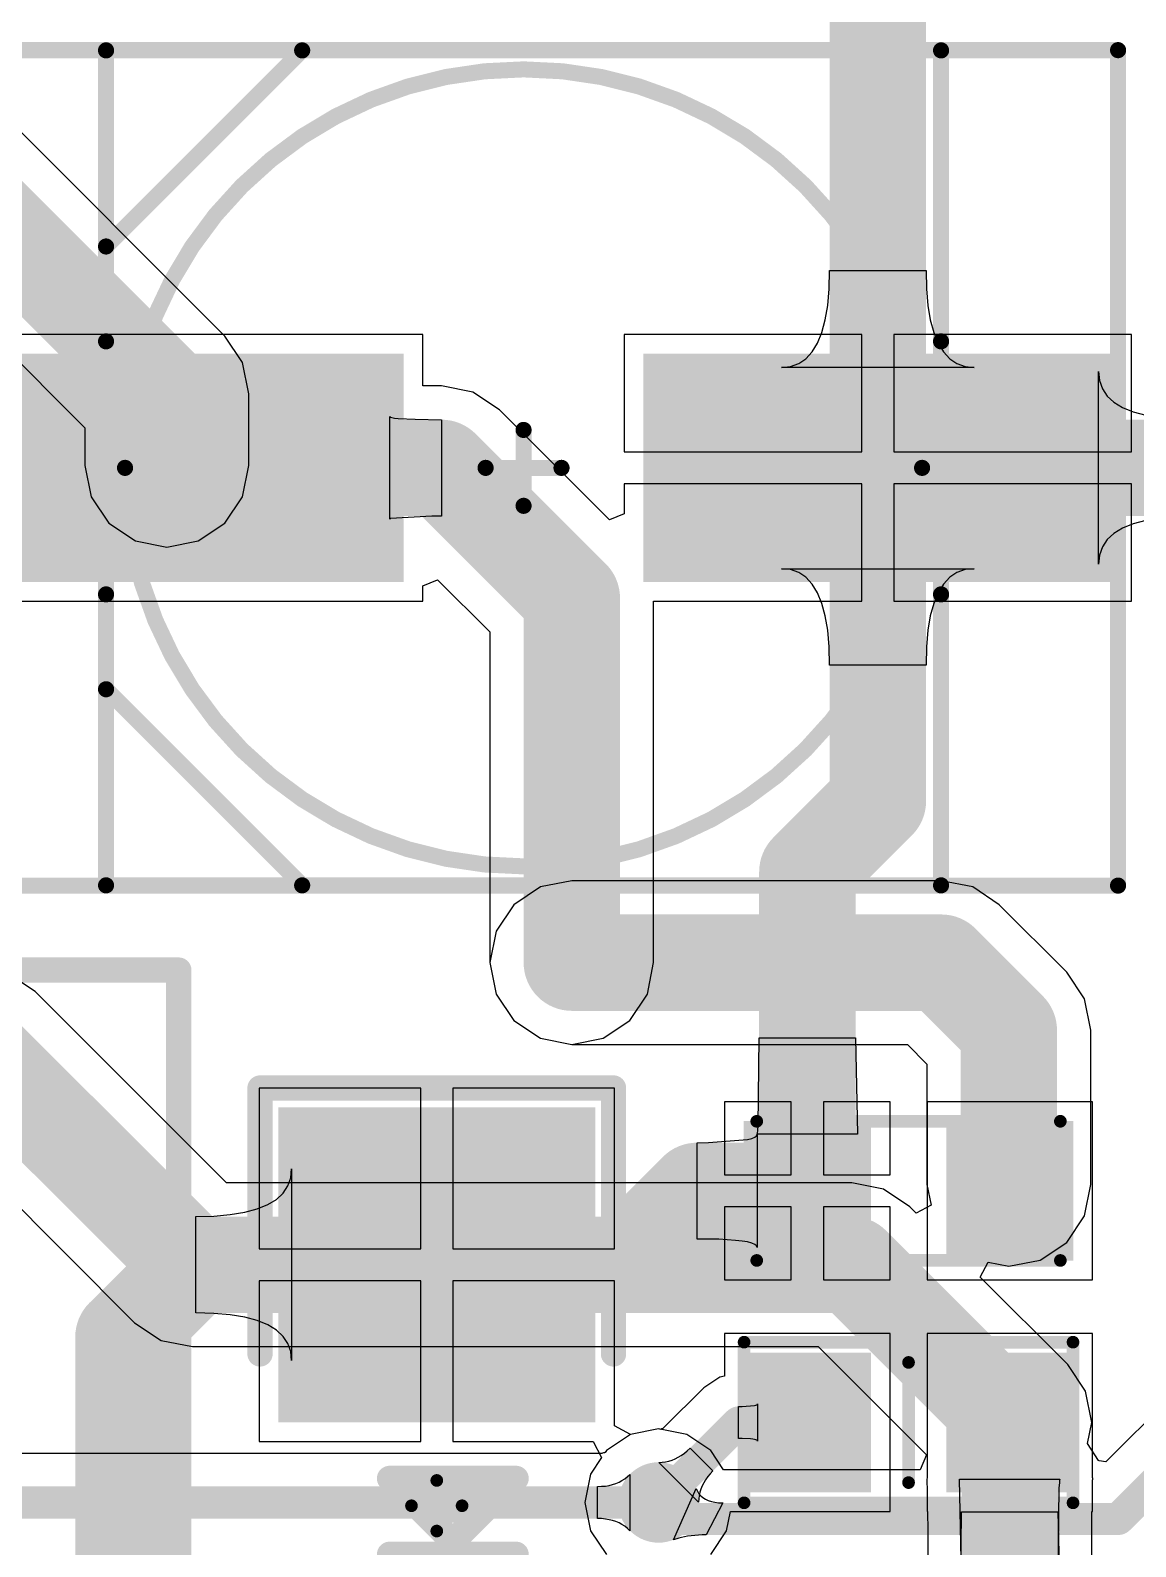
# Model space of a CAD drawing. Header units: millimetres. Extents: x 84.4 to 173.9, y 144 to 177.
# Drawn here: x 124.7 to 133.44, y 152.85 to 164.84 of the extents above; entities that cross this region are included whole.
import ezdxf

# ---------------------------------------------------------------- set-up
doc = ezdxf.new("R2010")
doc.units = ezdxf.units.MM
for name, color, linetype in [('BottomLayer', 5, 'Continuous'), ('Mechanical1', 6, 'Continuous'), ('Mechanical13', 56, 'Continuous'), ('Mechanical15', 56, 'Continuous'), ('MultiLayer', 9, 'Continuous'), ('TopLayer', 1, 'Continuous'), ('TopOverlay', 2, 'Continuous'), ('TopPaste', 8, 'Continuous'), ('TopSolder', 216, 'Continuous'), ('ViaHoleLayer', 16, 'Continuous')]:
    doc.layers.add(name, color=color, linetype=linetype)

# ---------------------------------------------------------------- blocks, each defined once
blk = doc.blocks.new('L_SMD_M_7_3_4_5_1')
at = {"layer": 'TopLayer'}
for points in [[(-0.85, 2), (0.85, 2), (-0.85, 4), (0.85, 4)], [(-0.85, -4), (0.85, -4), (-0.85, -2), (0.85, -2)]]:
    blk.add_solid(points, dxfattribs=at)
at = {"layer": 'TopOverlay', "const_width": 0.2}
for points in [[(-3.65, 3.65), (-1, 3.65)], [(-3.65, -3.65), (-3.65, 3.65)], [(1, 3.65), (3.65, 3.65)], [(3.65, -3.65), (3.65, 3.65)], [(-3.65, -3.65), (-1, -3.65)], [(1, -3.65), (3.65, -3.65)]]:
    blk.add_lwpolyline(points, dxfattribs=at)
at = {"layer": 'TopOverlay', "const_width": 0.1}
for points in [[(-3.7, 3.65, 1), (-3.6, 3.65, 1)], [(-3.7, 3.65, 1), (-3.6, 3.65, 1)], [(-1.05, 3.65, 1), (-0.95, 3.65, 1)], [(0.95, 3.65, 1), (1.05, 3.65, 1)], [(3.6, 3.65, 1), (3.7, 3.65, 1)], [(3.6, 3.65, 1), (3.7, 3.65, 1)], [(-3.7, -3.65, 1), (-3.6, -3.65, 1)], [(-3.7, -3.65, 1), (-3.6, -3.65, 1)], [(-1.05, -3.65, 1), (-0.95, -3.65, 1)], [(0.95, -3.65, 1), (1.05, -3.65, 1)], [(3.6, -3.65, 1), (3.7, -3.65, 1)], [(3.6, -3.65, 1), (3.7, -3.65, 1)]]:
    blk.add_lwpolyline(points, format="xyb", close=True, dxfattribs=at)
at = {"layer": 'TopPaste'}
for points in [[(-0.85, 2), (0.85, 2), (-0.85, 4), (0.85, 4)], [(-0.85, -4), (0.85, -4), (-0.85, -2), (0.85, -2)]]:
    blk.add_solid(points, dxfattribs=at)
at = {"layer": 'TopSolder'}
for points in [[(-0.952, 1.898), (0.952, 1.898), (-0.952, 4.102), (0.952, 4.102)], [(-0.952, -4.102), (0.952, -4.102), (-0.952, -1.898), (0.952, -1.898)]]:
    blk.add_solid(points, dxfattribs=at)
blk = doc.blocks.new('DIO_SMD_106_2')
at = {"layer": 'Mechanical1', "const_width": 0.1}
for points in [[(0.127, 0.2), (0.127, -0.2)], [(-0.073, 0), (0.327, 0)]]:
    blk.add_lwpolyline(points, dxfattribs=at)
at = {"layer": 'Mechanical1', "const_width": 0.05}
for points in [[(0.102, 0.2, 1), (0.152, 0.2, 1)], [(-0.098, 0, 1), (-0.048, 0, 1)], [(0.302, 0, 1), (0.352, 0, 1)], [(0.102, -0.2, 1), (0.152, -0.2, 1)]]:
    blk.add_lwpolyline(points, format="xyb", close=True, dxfattribs=at)
at = {"layer": 'TopLayer'}
for points in [[(-0.889, 1.15), (-3.175, 1.15), (-0.889, -1.15), (-3.175, -1.15)], [(3.175, 1.15), (0.889, 1.15), (3.175, -1.15), (0.889, -1.15)]]:
    blk.add_solid(points, dxfattribs=at)
at = {"layer": 'TopOverlay', "const_width": 0.2}
for points in [[(-3.048, 1.397), (-3.302, 1.143)], [(-3.048, 1.397), (-1.073, 1.397)], [(1.327, 1.397), (3.429, 1.397)], [(3.429, 1.397), (3.429, -1.397)], [(-3.302, 1.143), (-3.302, -1.143)], [(-0.257, 0.373), (-0.257, -0.627)], [(0.343, 0.373), (-0.157, -0.127)], [(0.343, 0.373), (0.343, -0.627)], [(0.243, 0.173), (0.243, -0.427)], [(0.093, 0.023), (0.093, -0.277)], [(-0.157, -0.127), (0.343, -0.627)], [(-3.302, -1.143), (-3.048, -1.397)], [(-3.048, -1.397), (-1.073, -1.397)], [(1.327, -1.397), (3.429, -1.397)]]:
    blk.add_lwpolyline(points, dxfattribs=at)
at = {"layer": 'TopOverlay', "const_width": 0.1}
for points in [[(-3.098, 1.397, 1), (-2.998, 1.397, 1)], [(-3.098, 1.397, 1), (-2.998, 1.397, 1)], [(-1.123, 1.397, 1), (-1.023, 1.397, 1)], [(1.277, 1.397, 1), (1.377, 1.397, 1)], [(3.379, 1.397, 1), (3.479, 1.397, 1)], [(3.379, 1.397, 1), (3.479, 1.397, 1)], [(-3.352, 1.143, 1), (-3.252, 1.143, 1)], [(-3.352, 1.143, 1), (-3.252, 1.143, 1)], [(-0.307, 0.373, 1), (-0.207, 0.373, 1)], [(0.293, 0.373, 1), (0.393, 0.373, 1)], [(0.293, 0.373, 1), (0.393, 0.373, 1)], [(0.193, 0.173, 1), (0.293, 0.173, 1)], [(0.043, 0.023, 1), (0.143, 0.023, 1)], [(-0.207, -0.127, 1), (-0.107, -0.127, 1)], [(-0.207, -0.127, 1), (-0.107, -0.127, 1)], [(0.043, -0.277, 1), (0.143, -0.277, 1)], [(0.193, -0.427, 1), (0.293, -0.427, 1)], [(-0.307, -0.627, 1), (-0.207, -0.627, 1)], [(0.293, -0.627, 1), (0.393, -0.627, 1)], [(0.293, -0.627, 1), (0.393, -0.627, 1)], [(-3.352, -1.143, 1), (-3.252, -1.143, 1)], [(-3.352, -1.143, 1), (-3.252, -1.143, 1)], [(-3.098, -1.397, 1), (-2.998, -1.397, 1)], [(-3.098, -1.397, 1), (-2.998, -1.397, 1)], [(-1.123, -1.397, 1), (-1.023, -1.397, 1)], [(1.277, -1.397, 1), (1.377, -1.397, 1)], [(3.379, -1.397, 1), (3.479, -1.397, 1)], [(3.379, -1.397, 1), (3.479, -1.397, 1)]]:
    blk.add_lwpolyline(points, format="xyb", close=True, dxfattribs=at)
at = {"layer": 'TopPaste'}
for points in [[(-0.889, 1.15), (-3.175, 1.15), (-0.889, -1.15), (-3.175, -1.15)], [(3.175, 1.15), (0.889, 1.15), (3.175, -1.15), (0.889, -1.15)]]:
    blk.add_solid(points, dxfattribs=at)
at = {"layer": 'TopSolder'}
for points in [[(-0.787, 1.252), (-3.277, 1.252), (-0.787, -1.252), (-3.277, -1.252)], [(3.277, 1.252), (0.787, 1.252), (3.277, -1.252), (0.787, -1.252)]]:
    blk.add_solid(points, dxfattribs=at)
blk = doc.blocks.new('CAP_ALU_SMD_6_3_7_7_2_2_13')
at = {"layer": 'Mechanical13', "const_width": 0.127}
for points in [[(-3.3, -3.3), (-3.3, 3.3)], [(-3.3, 3.3), (3.3, 3.3)], [(3.3, -3.3), (3.3, 3.3)], [(-3.3, -3.3), (3.3, -3.3)]]:
    blk.add_lwpolyline(points, dxfattribs=at)
at = {"layer": 'Mechanical13'}
for points, const_width in [([(-3.332, 3.3, 1), (-3.268, 3.3, 1)], 0.0635), ([(-3.332, 3.3, 1), (-3.268, 3.3, 1)], 0.0635), ([(3.268, 3.3, 1), (3.332, 3.3, 1)], 0.0635), ([(3.268, 3.3, 1), (3.332, 3.3, 1)], 0.0635), ([(3.15, 0, 1), (-3.15, 0, 1)], 0.127), ([(-3.182, 0, 1), (-3.118, 0, 1)], 0.0635), ([(3.118, 0, 1), (3.182, 0, 1)], 0.0635), ([(-3.332, -3.3, 1), (-3.268, -3.3, 1)], 0.0635), ([(-3.332, -3.3, 1), (-3.268, -3.3, 1)], 0.0635), ([(3.268, -3.3, 1), (3.332, -3.3, 1)], 0.0635), ([(3.268, -3.3, 1), (3.332, -3.3, 1)], 0.0635)]:
    blk.add_lwpolyline(points, format="xyb", close=True, dxfattribs=dict(at, const_width=const_width))
at = {"layer": 'Mechanical15', "const_width": 0.127}
for points in [[(-4.699, -3.302), (-4.699, 3.302)], [(-4.699, 3.302), (4.699, 3.302)], [(4.699, -3.302), (4.699, 3.302)], [(0, -0.3), (0, 0.3)], [(-0.3, 0), (0.3, 0)], [(-4.699, -3.302), (4.699, -3.302)]]:
    blk.add_lwpolyline(points, dxfattribs=at)
at = {"layer": 'Mechanical15', "const_width": 0.0635}
for points in [[(-4.731, 3.302, 1), (-4.667, 3.302, 1)], [(-4.731, 3.302, 1), (-4.667, 3.302, 1)], [(4.667, 3.302, 1), (4.731, 3.302, 1)], [(4.667, 3.302, 1), (4.731, 3.302, 1)], [(-0.032, 0.3, 1), (0.032, 0.3, 1)], [(-0.332, 0, 1), (-0.268, 0, 1)], [(0.268, 0, 1), (0.332, 0, 1)], [(-0.032, -0.3, 1), (0.032, -0.3, 1)], [(-4.731, -3.302, 1), (-4.667, -3.302, 1)], [(-4.731, -3.302, 1), (-4.667, -3.302, 1)], [(4.667, -3.302, 1), (4.731, -3.302, 1)], [(4.667, -3.302, 1), (4.731, -3.302, 1)]]:
    blk.add_lwpolyline(points, format="xyb", close=True, dxfattribs=at)
at = {"layer": 'TopLayer'}
for points in [[(-4.55, -0.8), (-1.05, -0.8), (-4.55, 0.8), (-1.05, 0.8)], [(1.05, -0.8), (4.55, -0.8), (1.05, 0.8), (4.55, 0.8)]]:
    blk.add_solid(points, dxfattribs=at)
at = {"layer": 'TopOverlay', "const_width": 0.127}
for points in [[(-3.3, 1.75), (-1.75, 3.3)], [(-1.75, 3.3), (3.3, 3.3)], [(3.3, 1), (3.3, 3.3)], [(-3.3, 1), (-3.3, 1.75)], [(-3.3, -1.75), (-3.3, -1)], [(3.3, -3.3), (3.3, -1)], [(-3.3, -1.75), (-1.75, -3.3)], [(-1.75, -3.3), (3.3, -3.3)]]:
    blk.add_lwpolyline(points, dxfattribs=at)
at = {"layer": 'TopOverlay', "const_width": 0.0635}
for points in [[(-1.782, 3.3, 1), (-1.718, 3.3, 1)], [(-1.782, 3.3, 1), (-1.718, 3.3, 1)], [(3.268, 3.3, 1), (3.332, 3.3, 1)], [(3.268, 3.3, 1), (3.332, 3.3, 1)], [(-3.332, 1.75, 1), (-3.268, 1.75, 1)], [(-3.332, 1.75, 1), (-3.268, 1.75, 1)], [(-3.332, 1, 1), (-3.268, 1, 1)], [(3.268, 1, 1), (3.332, 1, 1)], [(-3.332, -1, 1), (-3.268, -1, 1)], [(3.268, -1, 1), (3.332, -1, 1)], [(-3.332, -1.75, 1), (-3.268, -1.75, 1)], [(-3.332, -1.75, 1), (-3.268, -1.75, 1)], [(-1.782, -3.3, 1), (-1.718, -3.3, 1)], [(-1.782, -3.3, 1), (-1.718, -3.3, 1)], [(3.268, -3.3, 1), (3.332, -3.3, 1)], [(3.268, -3.3, 1), (3.332, -3.3, 1)]]:
    blk.add_lwpolyline(points, format="xyb", close=True, dxfattribs=at)
at = {"layer": 'TopPaste'}
for points in [[(-4.55, -0.8), (-1.05, -0.8), (-4.55, 0.8), (-1.05, 0.8)], [(1.05, -0.8), (4.55, -0.8), (1.05, 0.8), (4.55, 0.8)]]:
    blk.add_solid(points, dxfattribs=at)
at = {"layer": 'TopSolder'}
for points in [[(-4.652, -0.902), (-0.948, -0.902), (-4.652, 0.902), (-0.948, 0.902)], [(0.948, -0.902), (4.652, -0.902), (0.948, 0.902), (4.652, 0.902)]]:
    blk.add_solid(points, dxfattribs=at)
blk = doc.blocks.new('RES_0603_28')
at = {"layer": 'TopLayer'}
for points in [[(-0.4, -0.45), (-0.4, 0.45), (-1.2, -0.45), (-1.2, 0.45)], [(1.2, -0.45), (1.2, 0.45), (0.4, -0.45), (0.4, 0.45)]]:
    blk.add_solid(points, dxfattribs=at)
at = {"layer": 'TopOverlay', "const_width": 0.1}
for points in [[(-1.3, 0.635), (1.3, 0.635)], [(-1.3, -0.635), (-1.3, 0.635)], [(1.3, -0.635), (1.3, 0.635)], [(0, -0.475), (0, 0.475)], [(-1.3, -0.635), (1.3, -0.635)]]:
    blk.add_lwpolyline(points, dxfattribs=at)
at = {"layer": 'TopOverlay', "const_width": 0.05}
for points in [[(-1.325, 0.635, 1), (-1.275, 0.635, 1)], [(-1.325, 0.635, 1), (-1.275, 0.635, 1)], [(1.275, 0.635, 1), (1.325, 0.635, 1)], [(1.275, 0.635, 1), (1.325, 0.635, 1)], [(-0.025, 0.475, 1), (0.025, 0.475, 1)], [(-0.025, -0.475, 1), (0.025, -0.475, 1)], [(-1.325, -0.635, 1), (-1.275, -0.635, 1)], [(-1.325, -0.635, 1), (-1.275, -0.635, 1)], [(1.275, -0.635, 1), (1.325, -0.635, 1)], [(1.275, -0.635, 1), (1.325, -0.635, 1)]]:
    blk.add_lwpolyline(points, format="xyb", close=True, dxfattribs=at)
at = {"layer": 'TopPaste'}
for points in [[(-0.4, -0.45), (-0.4, 0.45), (-1.2, -0.45), (-1.2, 0.45)], [(1.2, -0.45), (1.2, 0.45), (0.4, -0.45), (0.4, 0.45)]]:
    blk.add_solid(points, dxfattribs=at)
at = {"layer": 'TopSolder'}
for points in [[(-0.298, -0.552), (-0.298, 0.552), (-1.302, -0.552), (-1.302, 0.552)], [(1.302, -0.552), (1.302, 0.552), (0.298, -0.552), (0.298, 0.552)]]:
    blk.add_solid(points, dxfattribs=at)
blk = doc.blocks.new('CAP_0603_37')
at = {"layer": 'TopLayer'}
for points in [[(-0.4, -0.45), (-0.4, 0.45), (-1.2, -0.45), (-1.2, 0.45)], [(1.2, -0.45), (1.2, 0.45), (0.4, -0.45), (0.4, 0.45)]]:
    blk.add_solid(points, dxfattribs=at)
at = {"layer": 'TopOverlay', "const_width": 0.1}
for points in [[(-1.2, 0.55), (1.2, 0.55)], [(-1.2, -0.55), (1.2, -0.55)]]:
    blk.add_lwpolyline(points, dxfattribs=at)
at = {"layer": 'TopOverlay', "const_width": 0.05}
for points in [[(-1.225, 0.55, 1), (-1.175, 0.55, 1)], [(1.175, 0.55, 1), (1.225, 0.55, 1)], [(-1.225, -0.55, 1), (-1.175, -0.55, 1)], [(1.175, -0.55, 1), (1.225, -0.55, 1)]]:
    blk.add_lwpolyline(points, format="xyb", close=True, dxfattribs=at)
at = {"layer": 'TopPaste'}
for points in [[(-0.4, -0.45), (-0.4, 0.45), (-1.2, -0.45), (-1.2, 0.45)], [(1.2, -0.45), (1.2, 0.45), (0.4, -0.45), (0.4, 0.45)]]:
    blk.add_solid(points, dxfattribs=at)
at = {"layer": 'TopSolder'}
for points in [[(-0.298, -0.552), (-0.298, 0.552), (-1.302, -0.552), (-1.302, 0.552)], [(1.302, -0.552), (1.302, 0.552), (0.298, -0.552), (0.298, 0.552)]]:
    blk.add_solid(points, dxfattribs=at)

msp = doc.modelspace()

# ---------------------------------------------------------------- linework, layer by layer
at = {"layer": 'BottomLayer'}
for p, q in [((126.241, 162.42), (123.905, 164.757)), ((123.179, 163.652), (125.136, 161.694)), ((126.382, 162.21), (126.241, 162.42)), ((126.431, 161.963), (126.382, 162.21)), ((126.431, 161.398), (126.431, 161.963)), ((125.136, 161.694), (125.136, 161.398)), ((125.136, 161.398), (125.185, 161.15)), ((126.382, 161.15), (126.431, 161.398)), ((125.185, 161.15), (125.326, 160.94)), ((126.241, 160.94), (126.382, 161.15)), ((125.326, 160.94), (125.536, 160.8)), ((126.031, 160.8), (126.241, 160.94)), ((125.536, 160.8), (125.784, 160.75)), ((125.784, 160.75), (126.031, 160.8)), ((128.984, 158.114), (128.736, 158.065)), ((131.905, 158.114), (128.984, 158.114)), ((132.153, 158.065), (131.905, 158.114)), ((128.736, 158.065), (128.526, 157.925)), ((132.363, 157.925), (132.153, 158.065)), ((128.526, 157.925), (128.386, 157.715)), ((132.896, 157.391), (132.363, 157.925)), ((128.386, 157.715), (128.337, 157.467)), ((124.743, 157.239), (124.533, 157.379)), ((128.337, 157.467), (128.386, 157.219)), ((133.037, 157.181), (132.896, 157.391)), ((126.255, 155.727), (124.743, 157.239)), ((128.386, 157.219), (128.526, 157.009)), ((133.086, 156.933), (133.037, 157.181)), ((128.526, 157.009), (128.736, 156.869)), ((133.086, 155.714), (133.086, 156.933)), ((128.736, 156.869), (128.984, 156.819)), ((128.984, 156.819), (131.637, 156.819)), ((131.637, 156.819), (131.791, 156.665)), ((131.791, 156.665), (131.791, 155.714)), ((124.017, 156.134), (125.529, 154.621)), ((131.199, 155.727), (126.255, 155.727)), ((131.447, 155.677), (131.199, 155.727)), ((131.791, 155.714), (131.824, 155.55)), ((133.037, 155.466), (133.086, 155.714)), ((131.657, 155.537), (131.447, 155.677)), ((131.707, 155.487), (131.657, 155.537)), ((131.824, 155.55), (131.707, 155.487)), ((132.896, 155.256), (133.037, 155.466)), ((135.2, 155.514), (133.206, 153.521)), ((132.686, 155.116), (132.896, 155.256)), ((132.438, 155.067), (132.686, 155.116)), ((132.212, 154.982), (132.274, 155.099)), ((132.904, 154.29), (132.212, 154.982)), ((132.274, 155.099), (132.438, 155.067)), ((125.529, 154.621), (125.739, 154.481)), ((125.739, 154.481), (125.987, 154.432)), ((125.987, 154.432), (130.931, 154.432)), ((130.931, 154.432), (131.787, 153.576)), ((133.045, 154.08), (132.904, 154.29)), ((133.094, 153.832), (133.045, 154.08)), ((129.67, 153.782), (129.447, 153.738)), ((129.893, 153.738), (129.67, 153.782)), ((133.061, 153.665), (133.094, 153.832)), ((129.447, 153.738), (129.258, 153.612)), ((130.082, 153.612), (129.893, 153.738)), ((133.147, 153.531), (133.061, 153.665)), ((129.221, 153.588), (124.429, 153.588)), ((129.227, 153.589), (129.221, 153.588)), ((129.236, 153.591), (129.227, 153.589)), ((129.242, 153.593), (129.236, 153.591)), ((129.246, 153.595), (129.242, 153.593)), ((129.247, 153.595), (129.246, 153.595)), ((129.258, 153.612), (129.247, 153.595)), ((130.184, 153.458), (130.082, 153.612)), ((131.787, 153.576), (131.738, 153.458)), ((129.424, 153.404), (129.443, 153.422)), ((129.443, 153.422), (129.443, 152.977)), ((131.738, 153.458), (130.184, 153.458)), ((133.153, 153.528), (133.147, 153.531)), ((133.206, 153.521), (133.153, 153.528)), ((129.188, 153.327), (129.22, 153.328)), ((129.188, 153.073), (129.188, 153.327)), ((129.22, 153.328), (129.25, 153.33)), ((129.25, 153.33), (129.279, 153.335)), ((129.279, 153.335), (129.307, 153.342)), ((129.307, 153.342), (129.333, 153.35)), ((129.333, 153.35), (129.358, 153.361)), ((129.358, 153.361), (129.381, 153.373)), ((129.381, 153.373), (129.403, 153.388)), ((129.403, 153.388), (129.424, 153.404)), ((129.788, 152.905), (129.968, 153.31)), ((129.968, 153.31), (129.977, 153.288)), ((129.977, 153.288), (129.989, 153.269)), ((129.989, 153.269), (130.004, 153.252)), ((130.004, 153.252), (130.021, 153.238)), ((130.021, 153.238), (130.041, 153.225)), ((130.041, 153.225), (130.063, 153.215)), ((130.178, 153.197), (130.047, 152.943)), ((130.063, 153.215), (130.088, 153.207)), ((130.088, 153.207), (130.116, 153.202)), ((130.116, 153.202), (130.145, 153.198)), ((130.145, 153.198), (130.178, 153.197)), ((129.22, 153.072), (129.188, 153.073)), ((129.25, 153.069), (129.22, 153.072)), ((129.279, 153.064), (129.25, 153.069)), ((129.307, 153.057), (129.279, 153.064)), ((129.333, 153.049), (129.307, 153.057)), ((129.358, 153.038), (129.333, 153.049)), ((129.381, 153.026), (129.358, 153.038)), ((129.403, 153.012), (129.381, 153.026)), ((129.424, 152.995), (129.403, 153.012)), ((129.443, 152.977), (129.424, 152.995)), ((130.015, 152.943), (129.927, 152.937)), ((130.047, 152.943), (130.015, 152.943)), ((129.829, 152.919), (129.788, 152.905)), ((129.851, 152.924), (129.829, 152.919)), ((129.9, 152.933), (129.851, 152.924)), ((129.927, 152.937), (129.9, 152.933))]:
    msp.add_line(p, q, dxfattribs=at)
for points, const_width in [([(123.447, 164.299), (125.784, 161.963)], 0.762), ([(125.784, 161.398), (125.784, 161.963)], 0.762), ([(128.984, 157.467), (131.905, 157.467)], 0.762), ([(131.905, 157.467), (132.438, 156.933)], 0.762), ([(132.438, 155.714), (132.438, 156.933)], 0.762), ([(124.285, 156.781), (125.987, 155.079)], 0.762), ([(125.987, 155.079), (131.199, 155.079)], 0.762), ([(131.199, 155.079), (132.446, 153.832)], 0.762), ([(133.305, 153.07), (135.588, 155.353)], 0.254), ([(123.98, 153.2), (129.67, 153.2)], 0.254), ([(129.67, 153.2), (129.799, 153.07)], 0.254), ([(129.799, 153.07), (133.305, 153.07)], 0.254)]:
    msp.add_lwpolyline(points, dxfattribs=dict(at, const_width=const_width))
for points, const_width in [([(125.593, 161.963, 1), (125.974, 161.963, 1)], 0.381), ([(125.593, 161.963, 1), (125.974, 161.963, 1)], 0.381), ([(125.593, 161.398, 1), (125.974, 161.398, 1)], 0.381), ([(125.625, 161.398, 1), (125.942, 161.398, 1)], 0.318), ([(128.794, 157.467, 1), (129.175, 157.467, 1)], 0.381), ([(128.825, 157.467, 1), (129.143, 157.467, 1)], 0.318), ([(131.715, 157.467, 1), (132.096, 157.467, 1)], 0.381), ([(131.715, 157.467, 1), (132.096, 157.467, 1)], 0.381), ([(132.248, 156.933, 1), (132.629, 156.933, 1)], 0.381), ([(132.248, 156.933, 1), (132.629, 156.933, 1)], 0.381), ([(132.248, 155.714, 1), (132.629, 155.714, 1)], 0.381), ([(132.28, 155.714, 1), (132.597, 155.714, 1)], 0.318), ([(125.796, 155.079, 1), (126.177, 155.079, 1)], 0.381), ([(125.796, 155.079, 1), (126.177, 155.079, 1)], 0.381), ([(131.009, 155.079, 1), (131.39, 155.079, 1)], 0.381), ([(131.009, 155.079, 1), (131.39, 155.079, 1)], 0.381), ([(132.256, 153.832, 1), (132.637, 153.832, 1)], 0.381), ([(132.288, 153.832, 1), (132.605, 153.832, 1)], 0.318), ([(129.511, 153.2, 1), (129.829, 153.2, 1)], 0.318), ([(129.606, 153.2, 1), (129.733, 153.2, 1)], 0.127), ([(129.606, 153.2, 1), (129.733, 153.2, 1)], 0.127), ([(129.736, 153.07, 1), (129.863, 153.07, 1)], 0.127), ([(129.736, 153.07, 1), (129.863, 153.07, 1)], 0.127), ([(133.241, 153.07, 1), (133.368, 153.07, 1)], 0.127), ([(133.241, 153.07, 1), (133.368, 153.07, 1)], 0.127)]:
    msp.add_lwpolyline(points, format="xyb", close=True, dxfattribs=dict(at, const_width=const_width))
at = {"layer": 'MultiLayer', "const_width": 0.318}
for points in [[(125.625, 161.398, 1), (125.942, 161.398, 1)], [(128.825, 157.467, 1), (129.143, 157.467, 1)], [(132.28, 155.714, 1), (132.597, 155.714, 1)], [(132.288, 153.832, 1), (132.605, 153.832, 1)], [(129.511, 153.2, 1), (129.829, 153.2, 1)]]:
    msp.add_lwpolyline(points, format="xyb", close=True, dxfattribs=at)
at = {"layer": 'TopLayer'}
for p, q in [((131.018, 162.792), (131.022, 162.937)), ((131.022, 162.937), (131.784, 162.937)), ((131.784, 162.937), (131.788, 162.792)), ((131.007, 162.662), (131.018, 162.792)), ((131.788, 162.792), (131.799, 162.662)), ((130.988, 162.547), (131.007, 162.662)), ((131.799, 162.662), (131.818, 162.547)), ((130.961, 162.448), (130.988, 162.547)), ((131.818, 162.547), (131.845, 162.448)), ((127.807, 162.432), (123.916, 162.432)), ((127.807, 162.026), (127.807, 162.432)), ((131.276, 162.432), (129.399, 162.432)), ((129.399, 162.432), (129.399, 161.505)), ((130.927, 162.364), (130.961, 162.448)), ((131.276, 161.505), (131.276, 162.432)), ((133.407, 162.432), (131.53, 162.432)), ((131.53, 162.432), (131.53, 161.505)), ((131.845, 162.448), (131.879, 162.364)), ((133.407, 161.505), (133.407, 162.432)), ((130.835, 162.241), (130.885, 162.295)), ((130.885, 162.295), (130.927, 162.364)), ((131.879, 162.364), (131.921, 162.295)), ((131.921, 162.295), (131.971, 162.241)), ((130.641, 162.172), (130.713, 162.18)), ((132.165, 162.172), (130.641, 162.172)), ((130.713, 162.18), (130.778, 162.203)), ((130.778, 162.203), (130.835, 162.241)), ((131.971, 162.241), (132.028, 162.203)), ((132.028, 162.203), (132.093, 162.18)), ((132.093, 162.18), (132.165, 162.172)), ((133.147, 160.616), (133.147, 162.14)), ((133.147, 162.14), (133.155, 162.068)), ((133.155, 162.068), (133.178, 162.003)), ((127.955, 162.026), (127.807, 162.026)), ((128.203, 161.977), (127.955, 162.026)), ((128.413, 161.836), (128.203, 161.977)), ((133.178, 162.003), (133.216, 161.946)), ((133.216, 161.946), (133.269, 161.897)), ((129.282, 160.967), (128.413, 161.836)), ((133.269, 161.897), (133.338, 161.855)), ((133.338, 161.855), (133.422, 161.82)), ((133.422, 161.82), (133.522, 161.794)), ((127.547, 160.973), (127.547, 161.783)), ((127.547, 161.783), (127.551, 161.779)), ((127.551, 161.779), (127.563, 161.775)), ((127.563, 161.775), (127.584, 161.771)), ((127.584, 161.771), (127.612, 161.768)), ((127.612, 161.768), (127.747, 161.762)), ((127.747, 161.762), (127.955, 161.759)), ((127.955, 161.759), (127.955, 160.997)), ((129.399, 161.505), (131.276, 161.505)), ((131.53, 161.505), (133.407, 161.505)), ((131.276, 161.251), (129.399, 161.251)), ((129.399, 161.251), (129.399, 161.016)), ((131.276, 160.324), (131.276, 161.251)), ((133.407, 161.251), (131.53, 161.251)), ((131.53, 161.251), (131.53, 160.324)), ((133.407, 160.324), (133.407, 161.251)), ((127.551, 160.978), (127.547, 160.973)), ((127.877, 160.997), (127.551, 160.978)), ((127.955, 160.997), (127.877, 160.997)), ((129.399, 161.016), (129.282, 160.967)), ((133.269, 160.86), (133.216, 160.811)), ((133.338, 160.902), (133.269, 160.86)), ((133.422, 160.936), (133.338, 160.902)), ((133.522, 160.963), (133.422, 160.936)), ((133.178, 160.754), (133.155, 160.689)), ((133.216, 160.811), (133.178, 160.754)), ((133.155, 160.689), (133.147, 160.616)), ((130.713, 160.574), (130.641, 160.581)), ((130.641, 160.581), (132.165, 160.581)), ((130.778, 160.551), (130.713, 160.574)), ((130.835, 160.513), (130.778, 160.551)), ((130.885, 160.46), (130.835, 160.513)), ((131.971, 160.513), (131.921, 160.46)), ((132.028, 160.551), (131.971, 160.513)), ((132.093, 160.574), (132.028, 160.551)), ((132.165, 160.581), (132.093, 160.574)), ((127.807, 160.445), (127.924, 160.493)), ((127.807, 160.324), (127.807, 160.445)), ((127.924, 160.493), (128.337, 160.081)), ((130.927, 160.391), (130.885, 160.46)), ((130.961, 160.307), (130.927, 160.391)), ((131.879, 160.391), (131.845, 160.307)), ((131.921, 160.46), (131.879, 160.391)), ((123.916, 160.324), (127.807, 160.324)), ((129.631, 157.467), (129.631, 160.324)), ((129.631, 160.324), (131.276, 160.324)), ((130.988, 160.208), (130.961, 160.307)), ((131.53, 160.324), (133.407, 160.324)), ((131.845, 160.307), (131.818, 160.208)), ((131.007, 160.094), (130.988, 160.208)), ((131.818, 160.208), (131.799, 160.094)), ((128.337, 160.081), (128.337, 157.467)), ((131.018, 159.964), (131.007, 160.094)), ((131.799, 160.094), (131.788, 159.964)), ((131.022, 159.819), (131.018, 159.964)), ((131.788, 159.964), (131.784, 159.819)), ((131.784, 159.819), (131.022, 159.819)), ((128.337, 157.467), (128.386, 157.219)), ((129.582, 157.219), (129.631, 157.467)), ((128.386, 157.219), (128.526, 157.009)), ((129.442, 157.009), (129.582, 157.219)), ((128.526, 157.009), (128.736, 156.869)), ((129.232, 156.869), (129.442, 157.009)), ((128.736, 156.869), (128.984, 156.819)), ((128.984, 156.819), (129.232, 156.869)), ((130.458, 156.179), (130.465, 156.872)), ((130.465, 156.872), (131.227, 156.872)), ((131.227, 156.872), (131.243, 156.11)), ((127.79, 156.476), (126.513, 156.476)), ((126.513, 156.476), (126.513, 155.206)), ((127.79, 155.206), (127.79, 156.476)), ((129.321, 156.476), (128.044, 156.476)), ((128.044, 156.476), (128.044, 155.206)), ((129.321, 155.206), (129.321, 156.476)), ((130.719, 156.367), (130.192, 156.367)), ((130.192, 156.367), (130.192, 155.79)), ((130.719, 155.79), (130.719, 156.367)), ((131.5, 156.367), (130.973, 156.367)), ((130.973, 156.367), (130.973, 155.79)), ((131.5, 155.79), (131.5, 156.367)), ((133.1, 156.367), (131.792, 156.367)), ((131.792, 156.367), (131.792, 154.959)), ((133.1, 154.959), (133.1, 156.367)), ((130.455, 156.141), (130.458, 156.179)), ((130.065, 156.045), (130.373, 156.068)), ((130.373, 156.068), (130.407, 156.077)), ((130.407, 156.077), (130.43, 156.087)), ((130.43, 156.087), (130.445, 156.098)), ((130.445, 156.098), (130.449, 156.11)), ((130.449, 156.11), (130.452, 156.118)), ((130.449, 156.11), (130.449, 155.216)), ((131.243, 156.11), (130.449, 156.11)), ((130.452, 156.118), (130.455, 156.141)), ((129.975, 156.044), (130.065, 156.045)), ((129.975, 155.282), (129.975, 156.044)), ((126.763, 155.766), (126.77, 155.837)), ((126.77, 155.837), (126.77, 154.321)), ((126.702, 155.645), (126.74, 155.702)), ((126.74, 155.702), (126.763, 155.766)), ((130.192, 155.79), (130.719, 155.79)), ((130.973, 155.79), (131.5, 155.79)), ((126.581, 155.554), (126.649, 155.596)), ((126.649, 155.596), (126.702, 155.645)), ((126.012, 155.46), (126.156, 155.464)), ((126.012, 154.698), (126.012, 155.46)), ((126.156, 155.464), (126.285, 155.475)), ((126.285, 155.475), (126.399, 155.494)), ((126.399, 155.494), (126.497, 155.521)), ((126.497, 155.521), (126.581, 155.554)), ((130.719, 155.536), (130.192, 155.536)), ((130.192, 155.536), (130.192, 154.959)), ((130.719, 154.959), (130.719, 155.536)), ((131.5, 155.536), (130.973, 155.536)), ((130.973, 155.536), (130.973, 154.959)), ((131.5, 154.959), (131.5, 155.536)), ((130.146, 155.28), (129.975, 155.282)), ((130.279, 155.272), (130.146, 155.28)), ((130.331, 155.266), (130.279, 155.272)), ((130.373, 155.259), (130.331, 155.266)), ((130.407, 155.25), (130.373, 155.259)), ((130.43, 155.24), (130.407, 155.25)), ((130.445, 155.229), (130.43, 155.24)), ((130.449, 155.216), (130.445, 155.229)), ((126.513, 155.206), (127.79, 155.206)), ((128.044, 155.206), (129.321, 155.206)), ((127.79, 154.952), (126.513, 154.952)), ((126.513, 154.952), (126.513, 153.682)), ((127.79, 153.682), (127.79, 154.952)), ((129.321, 154.952), (128.044, 154.952)), ((128.044, 154.952), (128.044, 153.682)), ((129.321, 153.807), (129.321, 154.952)), ((130.192, 154.959), (130.719, 154.959)), ((130.973, 154.959), (131.5, 154.959)), ((131.792, 154.959), (133.1, 154.959)), ((126.156, 154.694), (126.012, 154.698)), ((126.285, 154.683), (126.156, 154.694)), ((126.399, 154.664), (126.285, 154.683)), ((126.497, 154.638), (126.399, 154.664)), ((126.581, 154.604), (126.497, 154.638)), ((126.649, 154.562), (126.581, 154.604)), ((126.702, 154.513), (126.649, 154.562)), ((126.74, 154.457), (126.702, 154.513)), ((131.5, 154.536), (130.192, 154.536)), ((130.192, 154.536), (130.192, 154.199)), ((131.5, 153.128), (131.5, 154.536)), ((133.1, 154.536), (131.792, 154.536)), ((131.792, 154.536), (131.792, 153.395)), ((133.1, 153.398), (133.1, 154.536)), ((126.763, 154.393), (126.74, 154.457)), ((126.77, 154.321), (126.763, 154.393)), ((130.154, 154.191), (130.028, 154.107)), ((130.192, 154.199), (130.154, 154.191)), ((130.028, 154.107), (129.713, 153.792)), ((130.302, 153.705), (130.302, 153.959)), ((130.302, 153.959), (130.331, 153.959)), ((130.331, 153.959), (130.428, 153.966)), ((130.428, 153.966), (130.439, 153.969)), ((130.439, 153.969), (130.447, 153.972)), ((130.447, 153.972), (130.451, 153.975)), ((130.451, 153.975), (130.453, 153.979)), ((130.453, 153.979), (130.453, 153.685)), ((129.447, 153.738), (129.321, 153.807)), ((129.67, 153.782), (129.447, 153.738)), ((129.689, 153.778), (129.67, 153.782)), ((129.7, 153.783), (129.694, 153.781)), ((129.707, 153.788), (129.7, 153.783)), ((129.713, 153.792), (129.707, 153.788)), ((126.513, 153.682), (127.79, 153.682)), ((128.044, 153.682), (129.152, 153.682)), ((129.152, 153.682), (129.22, 153.555)), ((129.69, 153.779), (129.689, 153.778)), ((129.694, 153.781), (129.69, 153.779)), ((130.331, 153.705), (130.302, 153.705)), ((130.398, 153.702), (130.331, 153.705)), ((130.415, 153.7), (130.398, 153.702)), ((130.428, 153.698), (130.415, 153.7)), ((130.439, 153.695), (130.428, 153.698)), ((130.447, 153.692), (130.439, 153.695)), ((130.451, 153.689), (130.447, 153.692)), ((130.453, 153.685), (130.451, 153.689)), ((129.22, 153.555), (129.131, 153.423)), ((129.777, 153.535), (129.802, 153.545)), ((129.802, 153.545), (129.826, 153.557)), ((129.826, 153.557), (129.85, 153.572)), ((129.85, 153.572), (129.874, 153.589)), ((129.874, 153.589), (129.897, 153.608)), ((129.897, 153.608), (129.92, 153.63)), ((129.92, 153.63), (130.1, 153.45)), ((129.131, 153.423), (129.087, 153.2)), ((129.673, 153.517), (129.699, 153.518)), ((129.987, 153.203), (129.673, 153.517)), ((129.699, 153.518), (129.726, 153.521)), ((129.726, 153.521), (129.751, 153.527)), ((129.751, 153.527), (129.777, 153.535)), ((130.078, 153.427), (130.059, 153.404)), ((130.1, 153.45), (130.078, 153.427)), ((130.005, 153.306), (129.997, 153.281)), ((130.015, 153.331), (130.005, 153.306)), ((130.027, 153.356), (130.015, 153.331)), ((130.042, 153.38), (130.027, 153.356)), ((130.059, 153.404), (130.042, 153.38)), ((131.792, 153.395), (131.79, 153.385)), ((131.79, 153.385), (131.791, 153.382)), ((131.791, 153.382), (131.791, 153.38)), ((131.791, 153.38), (131.792, 153.29)), ((132.065, 152.623), (132.049, 153.385)), ((132.049, 153.385), (132.843, 153.385)), ((132.835, 153.316), (132.827, 152.623)), ((132.838, 153.355), (132.835, 153.316)), ((132.84, 153.377), (132.838, 153.355)), ((132.843, 153.385), (132.84, 153.377)), ((133.102, 153.389), (133.1, 153.398)), ((133.1, 153.375), (133.102, 153.385)), ((133.1, 153.128), (133.1, 153.375)), ((133.102, 153.387), (133.102, 153.389)), ((133.102, 153.385), (133.102, 153.387)), ((129.087, 153.2), (129.131, 152.977)), ((129.988, 153.229), (129.987, 153.203)), ((129.991, 153.255), (129.988, 153.229)), ((129.997, 153.281), (129.991, 153.255)), ((131.792, 153.29), (131.792, 153.128)), ((130.208, 152.977), (130.238, 153.128)), ((130.238, 153.128), (131.5, 153.128)), ((131.792, 153.128), (131.796, 153.128)), ((131.796, 153.128), (131.799, 152.977)), ((132.058, 152.431), (132.065, 153.125)), ((132.065, 153.125), (132.827, 153.125)), ((132.827, 153.125), (132.843, 152.363)), ((133.094, 152.771), (133.094, 153.128)), ((133.094, 153.128), (133.1, 153.128)), ((129.131, 152.977), (129.258, 152.788)), ((130.082, 152.788), (130.208, 152.977)), ((131.799, 152.977), (131.799, 152.62))]:
    msp.add_line(p, q, dxfattribs=at)
for points, const_width in [([(131.403, 161.378), (131.403, 165.423)], 0.762), ([(125.803, 161.378), (127.955, 161.378)], 0.762), ([(127.955, 161.378), (128.984, 160.349)], 0.762), ([(131.403, 158.743), (131.403, 161.378)], 0.762), ([(131.403, 161.378), (137.595, 161.378)], 0.762), ([(128.984, 157.467), (128.984, 160.349)], 0.762), ([(130.846, 158.186), (131.403, 158.743)], 0.762), ([(130.846, 155.663), (130.846, 158.186)], 0.762), ([(129.39, 155.079), (129.975, 155.663)], 0.762), ([(129.975, 155.663), (130.846, 155.663)], 0.762), ([(125.441, 154.508), (126.012, 155.079)], 0.762), ([(126.012, 155.079), (127.917, 155.079)], 0.762), ([(127.917, 155.079), (129.39, 155.079)], 0.762), ([(125.441, 148.831), (125.441, 154.508)], 0.762), ([(132.446, 151.916), (132.446, 153.832)], 0.762), ([(129.67, 153.2), (130.302, 153.832)], 0.254), ([(130.302, 153.832), (130.846, 153.832)], 0.254)]:
    msp.add_lwpolyline(points, dxfattribs=dict(at, const_width=const_width))
for points, const_width in [([(125.613, 161.378, 1), (125.994, 161.378, 1)], 0.381), ([(125.625, 161.398, 1), (125.942, 161.398, 1)], 0.318), ([(127.764, 161.378, 1), (128.145, 161.378, 1)], 0.381), ([(127.764, 161.378, 1), (128.145, 161.378, 1)], 0.381), ([(131.213, 161.378, 1), (131.594, 161.378, 1)], 0.381), ([(131.213, 161.378, 1), (131.594, 161.378, 1)], 0.381), ([(131.213, 161.378, 1), (131.594, 161.378, 1)], 0.381), ([(128.794, 160.349, 1), (129.175, 160.349, 1)], 0.381), ([(128.794, 160.349, 1), (129.175, 160.349, 1)], 0.381), ([(131.213, 158.743, 1), (131.594, 158.743, 1)], 0.381), ([(131.213, 158.743, 1), (131.594, 158.743, 1)], 0.381), ([(130.656, 158.186, 1), (131.037, 158.186, 1)], 0.381), ([(130.656, 158.186, 1), (131.037, 158.186, 1)], 0.381), ([(128.794, 157.467, 1), (129.175, 157.467, 1)], 0.381), ([(128.825, 157.467, 1), (129.143, 157.467, 1)], 0.318), ([(129.784, 155.663, 1), (130.165, 155.663, 1)], 0.381), ([(129.784, 155.663, 1), (130.165, 155.663, 1)], 0.381), ([(130.656, 155.663, 1), (131.037, 155.663, 1)], 0.381), ([(130.656, 155.663, 1), (131.037, 155.663, 1)], 0.381), ([(132.28, 155.714, 1), (132.597, 155.714, 1)], 0.318), ([(125.822, 155.079, 1), (126.203, 155.079, 1)], 0.381), ([(125.822, 155.079, 1), (126.203, 155.079, 1)], 0.381), ([(127.727, 155.079, 1), (128.108, 155.079, 1)], 0.381), ([(127.727, 155.079, 1), (128.108, 155.079, 1)], 0.381), ([(129.2, 155.079, 1), (129.581, 155.079, 1)], 0.381), ([(129.2, 155.079, 1), (129.581, 155.079, 1)], 0.381), ([(125.25, 154.508, 1), (125.631, 154.508, 1)], 0.381), ([(125.25, 154.508, 1), (125.631, 154.508, 1)], 0.381), ([(132.256, 153.832, 1), (132.637, 153.832, 1)], 0.381), ([(132.288, 153.832, 1), (132.605, 153.832, 1)], 0.318), ([(130.239, 153.832, 1), (130.366, 153.832, 1)], 0.127), ([(130.239, 153.832, 1), (130.366, 153.832, 1)], 0.127), ([(130.783, 153.832, 1), (130.91, 153.832, 1)], 0.127), ([(129.511, 153.2, 1), (129.829, 153.2, 1)], 0.318), ([(129.606, 153.2, 1), (129.733, 153.2, 1)], 0.127)]:
    msp.add_lwpolyline(points, format="xyb", close=True, dxfattribs=dict(at, const_width=const_width))
at = {"layer": 'ViaHoleLayer', "const_width": 0.191}
for points in [[(125.688, 161.398, 1), (125.879, 161.398, 1)], [(128.889, 157.467, 1), (129.079, 157.467, 1)], [(132.343, 155.714, 1), (132.534, 155.714, 1)], [(132.351, 153.832, 1), (132.542, 153.832, 1)], [(129.575, 153.2, 1), (129.765, 153.2, 1)]]:
    msp.add_lwpolyline(points, format="xyb", close=True, dxfattribs=at)

# ---------------------------------------------------------------- block references
for name, p, rotation in [('CAP_ALU_SMD_6_3_7_7_2_2_13', (128.603, 161.378), 360), ('DIO_SMD_106_2', (127.917, 153.047), 90), ('CAP_0603_37', (131.646, 155.663), 360), ('RES_0603_28', (131.646, 153.832), 360)]:
    msp.add_blockref(name, p, dxfattribs=dict(rotation=rotation))
msp.add_blockref('L_SMD_M_7_3_4_5_1', (122.228, 153.758))

doc.saveas('drawing.dxf')
